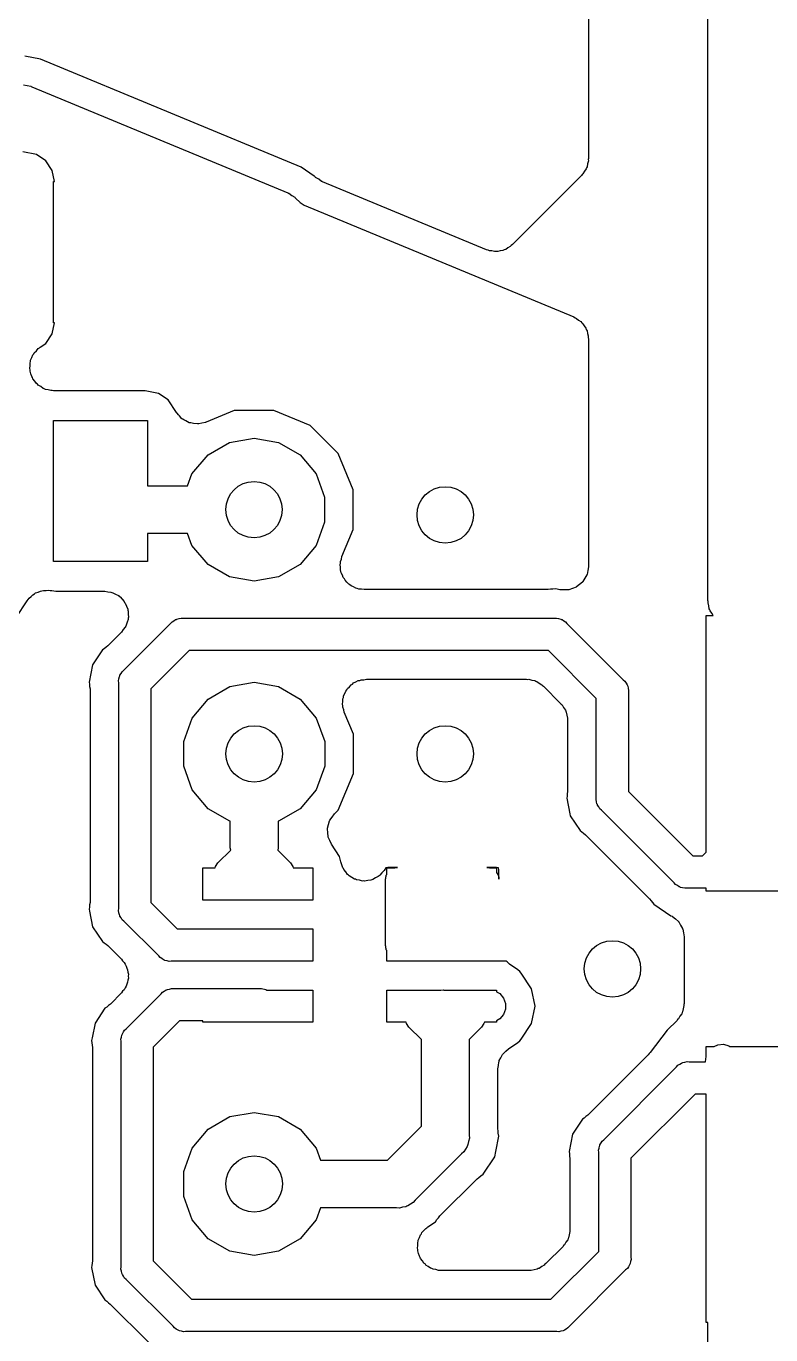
# Model space of a CAD drawing. Extents: x 50 to 248, y -151 to -36.
# Drawn here: x 115.43 to 123.35, y -60.53 to -46.62 of the extents above; entities that cross this region are included whole.
import ezdxf

# ---------------------------------------------------------------- set-up
doc = ezdxf.new("R2010")
doc.units = 0
doc.header["$MEASUREMENT"] = 0
doc.layers.add('BLACK', color=7, linetype='CONTINUOUS')

msp = doc.modelspace()

# ---------------------------------------------------------------- linework, layer by layer
at = {"layer": 'BLACK', "linetype": 'CONTINUOUS'}
for p, q in [((121.412, -41.9832), (121.412, -48.0278)), ((122.682, -52.7268), (122.682, -43.4122)), ((115.583, -46.972), (115.418, -46.9392)), ((118.355, -48.1203), (115.583, -46.972)), ((115.404, -47.2442), (115.441, -47.2526)), ((115.441, -47.2526), (115.479, -47.2593)), ((115.479, -47.2593), (115.484, -47.2621)), ((115.484, -47.2621), (115.49, -47.2633)), ((115.49, -47.2633), (118.215, -48.3921)), ((115.539, -47.9849), (115.395, -47.9563)), ((115.64, -48.0523), (115.539, -47.9849)), ((115.707, -48.1531), (115.64, -48.0523)), ((118.495, -48.2136), (118.355, -48.1203)), ((121.391, -48.1243), (121.388, -48.1351)), ((121.397, -48.1147), (121.391, -48.1243)), ((121.402, -48.082), (121.397, -48.1147)), ((121.411, -48.0499), (121.402, -48.082)), ((121.412, -48.0278), (121.41, -48.0388)), ((121.41, -48.0388), (121.411, -48.0499)), ((115.731, -48.272), (115.707, -48.1531)), ((115.72, -49.772), (115.72, -48.272)), ((115.72, -48.272), (115.731, -48.272)), ((118.501, -48.2199), (118.495, -48.2136)), ((118.506, -48.2231), (118.501, -48.2199)), ((118.509, -48.2275), (118.506, -48.2231)), ((118.542, -48.2483), (118.509, -48.2275)), ((118.573, -48.2705), (118.542, -48.2483)), ((118.579, -48.2719), (118.573, -48.2705)), ((118.583, -48.2749), (118.579, -48.2719)), ((121.338, -48.2074), (120.603, -48.9419)), ((121.344, -48.1982), (121.338, -48.2074)), ((121.353, -48.1911), (121.344, -48.1982)), ((121.369, -48.1623), (121.353, -48.1911)), ((121.388, -48.1351), (121.369, -48.1623)), ((118.215, -48.3921), (118.219, -48.3951)), ((118.219, -48.3951), (118.225, -48.3966)), ((118.225, -48.3966), (118.257, -48.4187)), ((120.326, -48.9969), (118.583, -48.2749)), ((118.257, -48.4187), (118.289, -48.4395)), ((118.289, -48.4395), (118.293, -48.4439)), ((118.293, -48.4439), (118.297, -48.4472)), ((118.297, -48.4472), (118.346, -48.4963)), ((118.346, -48.4963), (118.387, -48.5236)), ((118.387, -48.5236), (121.255, -49.7116)), ((120.578, -48.9638), (120.554, -48.9766)), ((120.589, -48.9514), (120.578, -48.9638)), ((120.603, -48.9419), (120.589, -48.9514)), ((120.343, -49.0005), (120.326, -48.9969)), ((120.358, -49.0076), (120.343, -49.0005)), ((120.385, -49.01), (120.358, -49.0076)), ((120.412, -49.016), (120.385, -49.01)), ((120.429, -49.0138), (120.412, -49.016)), ((120.446, -49.0153), (120.429, -49.0138)), ((120.472, -49.0081), (120.446, -49.0153)), ((120.5, -49.0045), (120.472, -49.0081)), ((120.515, -48.9968), (120.5, -49.0045)), ((120.531, -48.9925), (120.515, -48.9968)), ((120.554, -48.9766), (120.531, -48.9925)), ((115.707, -49.8909), (115.731, -49.772)), ((115.731, -49.772), (115.72, -49.772)), ((121.255, -49.7116), (121.269, -49.7206)), ((121.269, -49.7206), (121.285, -49.7263)), ((121.285, -49.7263), (121.306, -49.7441)), ((121.306, -49.7441), (121.33, -49.759)), ((121.33, -49.759), (121.34, -49.7722)), ((121.34, -49.7722), (121.353, -49.783)), ((121.353, -49.783), (121.366, -49.807)), ((115.64, -49.9917), (115.707, -49.8909)), ((121.366, -49.807), (121.383, -49.829)), ((121.383, -49.829), (121.388, -49.8449)), ((121.388, -49.8449), (121.397, -49.8594)), ((121.397, -49.8594), (121.401, -49.8867)), ((121.401, -49.8867), (121.41, -49.9131)), ((121.41, -49.9131), (121.409, -49.9298)), ((121.409, -49.9298), (121.412, -49.9462)), ((115.517, -50.0921), (115.539, -50.071)), ((115.539, -50.071), (115.559, -50.0477)), ((115.559, -50.0477), (115.571, -50.0407)), ((115.571, -50.0407), (115.581, -50.0311)), ((115.581, -50.0311), (115.64, -49.9917)), ((121.412, -49.9462), (121.412, -52.3617)), ((115.472, -50.1981), (115.477, -50.185)), ((115.472, -50.2286), (115.472, -50.1981)), ((115.477, -50.185), (115.478, -50.1712)), ((115.478, -50.1712), (115.492, -50.1439)), ((115.492, -50.1439), (115.502, -50.1153)), ((115.502, -50.1153), (115.511, -50.1046)), ((115.511, -50.1046), (115.517, -50.0921)), ((115.469, -50.2589), (115.472, -50.2286)), ((115.472, -50.2724), (115.469, -50.2589)), ((115.472, -50.2864), (115.472, -50.2724)), ((115.482, -50.315), (115.472, -50.2864)), ((115.49, -50.3446), (115.482, -50.315)), ((115.497, -50.3561), (115.49, -50.3446)), ((115.502, -50.3693), (115.497, -50.3561)), ((115.522, -50.3926), (115.502, -50.3693)), ((115.539, -50.4179), (115.522, -50.3926)), ((115.55, -50.4261), (115.539, -50.4179)), ((115.559, -50.4368), (115.55, -50.4261)), ((115.585, -50.4521), (115.559, -50.4368)), ((115.61, -50.4701), (115.585, -50.4521)), ((115.623, -50.474), (115.61, -50.4701)), ((115.635, -50.4809), (115.623, -50.474)), ((115.665, -50.4862), (115.635, -50.4809)), ((115.694, -50.4947), (115.665, -50.4862)), ((115.708, -50.4938), (115.694, -50.4947)), ((115.722, -50.4963), (115.708, -50.4938)), ((116.695, -50.4963), (115.722, -50.4963)), ((116.839, -50.5249), (116.695, -50.4963)), ((116.94, -50.5923), (116.839, -50.5249)), ((117.029, -50.7263), (116.94, -50.5923)), ((117.029, -50.7265), (117.029, -50.7263)), ((117.03, -50.7269), (117.029, -50.7265)), ((117.032, -50.7301), (117.03, -50.7269)), ((117.032, -50.7312), (117.032, -50.7301)), ((117.033, -50.7324), (117.032, -50.7312)), ((117.035, -50.7351), (117.033, -50.7324)), ((117.051, -50.7513), (117.035, -50.7351)), ((117.06, -50.7617), (117.051, -50.7513)), ((117.088, -50.7929), (117.06, -50.7617)), ((117.644, -50.7049), (117.344, -50.8294)), ((118.064, -50.7049), (117.644, -50.7049)), ((118.452, -50.8655), (118.064, -50.7049)), ((115.72, -52.312), (115.72, -50.812)), ((115.72, -50.812), (116.72, -50.812)), ((116.72, -50.812), (116.72, -51.5057)), ((117.09, -50.7942), (117.088, -50.7929)), ((117.092, -50.7963), (117.09, -50.7942)), ((117.096, -50.7982), (117.092, -50.7963)), ((117.096, -50.7988), (117.096, -50.7982)), ((117.108, -50.8045), (117.096, -50.7988)), ((117.129, -50.8154), (117.108, -50.8045)), ((117.165, -50.8353), (117.129, -50.8154)), ((117.168, -50.8357), (117.165, -50.8353)), ((117.17, -50.837), (117.168, -50.8357)), ((117.175, -50.8376), (117.17, -50.837)), ((117.175, -50.8378), (117.175, -50.8376)), ((117.182, -50.8385), (117.175, -50.8378)), ((117.211, -50.8424), (117.182, -50.8385)), ((117.252, -50.8487), (117.211, -50.8424)), ((117.255, -50.8481), (117.252, -50.8487)), ((117.258, -50.8485), (117.255, -50.8481)), ((117.263, -50.8474), (117.258, -50.8485)), ((117.268, -50.8463), (117.263, -50.8474)), ((117.263, -50.8474), (117.263, -50.8474)), ((117.298, -50.8395), (117.268, -50.8463)), ((117.339, -50.8315), (117.298, -50.8395)), ((117.341, -50.83), (117.339, -50.8315)), ((117.344, -50.8294), (117.341, -50.83)), ((118.748, -51.1623), (118.452, -50.8655)), ((117.365, -51.1764), (117.594, -51.0441)), ((117.594, -51.0441), (117.854, -50.9982)), ((117.854, -50.9982), (118.115, -51.0441)), ((118.115, -51.0441), (118.344, -51.1764)), ((117.194, -51.379), (117.365, -51.1764)), ((118.344, -51.1764), (118.514, -51.379)), ((118.909, -51.5499), (118.748, -51.1623)), ((117.148, -51.5057), (117.194, -51.379)), ((118.514, -51.379), (118.604, -51.6275)), ((116.72, -51.5057), (117.148, -51.5057)), ((118.909, -51.9696), (118.909, -51.5499)), ((118.604, -51.6275), (118.604, -51.892)), ((117.148, -52.0137), (116.72, -52.0137)), ((116.72, -52.0137), (116.72, -52.312)), ((117.194, -52.1405), (117.148, -52.0137)), ((118.604, -51.892), (118.514, -52.1405)), ((118.789, -52.2585), (118.909, -51.9696)), ((117.365, -52.3431), (117.194, -52.1405)), ((118.514, -52.1405), (118.344, -52.3431)), ((118.774, -52.3116), (118.783, -52.2856)), ((118.783, -52.2856), (118.789, -52.2585)), ((116.72, -52.312), (115.72, -52.312)), ((117.594, -52.4754), (117.365, -52.3431)), ((118.344, -52.3431), (118.115, -52.4754)), ((118.77, -52.3447), (118.774, -52.3284)), ((118.774, -52.3721), (118.77, -52.3447)), ((118.774, -52.3284), (118.774, -52.3116)), ((118.774, -52.3999), (118.774, -52.3721)), ((118.779, -52.4156), (118.774, -52.3999)), ((118.782, -52.4321), (118.779, -52.4156)), ((118.794, -52.4567), (118.782, -52.4321)), ((121.404, -52.4078), (121.397, -52.4486)), ((121.412, -52.3673), (121.404, -52.4078)), ((121.412, -52.3617), (121.412, -52.3645)), ((121.412, -52.3645), (121.412, -52.3673)), ((117.854, -52.5213), (117.594, -52.4754)), ((118.115, -52.4754), (117.854, -52.5213)), ((118.804, -52.4827), (118.794, -52.4567)), ((118.815, -52.4956), (118.804, -52.4827)), ((118.822, -52.5104), (118.815, -52.4956)), ((118.843, -52.5291), (118.822, -52.5104)), ((118.861, -52.5503), (118.843, -52.5291)), ((118.875, -52.5587), (118.861, -52.5503)), ((118.887, -52.57), (118.875, -52.5587)), ((118.913, -52.5806), (118.887, -52.57)), ((118.937, -52.5944), (118.913, -52.5806)), ((121.28, -52.5844), (121.241, -52.5977)), ((121.282, -52.5826), (121.28, -52.5844)), ((121.285, -52.5817), (121.282, -52.5826)), ((121.317, -52.5551), (121.285, -52.5817)), ((121.349, -52.5292), (121.317, -52.5551)), ((121.35, -52.5268), (121.349, -52.5292)), ((121.353, -52.525), (121.35, -52.5268)), ((121.373, -52.4891), (121.353, -52.525)), ((121.395, -52.4538), (121.373, -52.4891)), ((121.397, -52.4486), (121.395, -52.451)), ((121.395, -52.451), (121.395, -52.4538)), ((115.442, -52.7273), (115.453, -52.7152)), ((115.453, -52.7152), (115.462, -52.7009)), ((115.462, -52.7009), (115.484, -52.6836)), ((115.484, -52.6836), (115.503, -52.6636)), ((115.503, -52.6636), (115.518, -52.6562)), ((115.518, -52.6562), (115.531, -52.6457)), ((115.531, -52.6457), (115.557, -52.6368)), ((115.557, -52.6368), (115.582, -52.6246)), ((115.582, -52.6246), (115.599, -52.6227)), ((115.599, -52.6227), (115.614, -52.6174)), ((115.614, -52.6174), (115.642, -52.618)), ((115.642, -52.618), (115.67, -52.615)), ((115.67, -52.615), (115.686, -52.6189)), ((115.686, -52.6189), (115.703, -52.6193)), ((115.703, -52.6193), (115.745, -52.6277)), ((115.745, -52.6277), (116.266, -52.6277)), ((116.266, -52.6277), (116.298, -52.6335)), ((116.298, -52.6335), (116.331, -52.6364)), ((116.331, -52.6364), (116.341, -52.6411)), ((116.341, -52.6411), (116.352, -52.6431)), ((116.352, -52.6431), (116.381, -52.6597)), ((116.381, -52.6597), (116.411, -52.6737)), ((116.411, -52.6737), (116.419, -52.6816)), ((116.419, -52.6816), (116.429, -52.6872)), ((116.429, -52.6872), (116.45, -52.7126)), ((116.45, -52.7126), (116.474, -52.7361)), ((118.953, -52.5973), (118.937, -52.5944)), ((118.969, -52.6037), (118.953, -52.5973)), ((118.997, -52.6049), (118.969, -52.6037)), ((119.024, -52.6097), (118.997, -52.6049)), ((120.984, -52.6097), (119.024, -52.6097)), ((121.009, -52.6054), (120.984, -52.6097)), ((121.034, -52.6049), (121.009, -52.6054)), ((121.056, -52.6004), (121.034, -52.6049)), ((121.078, -52.6049), (121.056, -52.6004)), ((121.108, -52.6108), (121.078, -52.6049)), ((121.078, -52.6049), (121.078, -52.6049)), ((121.078, -52.6049), (121.078, -52.6049)), ((121.111, -52.6109), (121.108, -52.6108)), ((121.114, -52.6119), (121.111, -52.6109)), ((121.155, -52.6119), (121.114, -52.6119)), ((121.197, -52.6128), (121.155, -52.6119)), ((121.199, -52.6119), (121.197, -52.6128)), ((121.202, -52.6119), (121.199, -52.6119)), ((121.241, -52.5977), (121.202, -52.6119)), ((115.323, -52.9053), (115.442, -52.7273)), ((116.474, -52.7361), (116.478, -52.7462)), ((116.478, -52.7462), (116.485, -52.7547)), ((116.485, -52.7547), (116.497, -52.7859)), ((116.497, -52.7859), (116.511, -52.816)), ((116.511, -52.816), (116.512, -52.8271)), ((116.512, -52.8271), (116.516, -52.8376)), ((116.516, -52.8376), (116.516, -52.8708)), ((122.684, -52.7378), (122.682, -52.7268)), ((122.683, -52.7489), (122.684, -52.7378)), ((122.692, -52.781), (122.683, -52.7489)), ((122.697, -52.8137), (122.692, -52.781)), ((122.703, -52.8233), (122.697, -52.8137)), ((122.706, -52.8341), (122.703, -52.8233)), ((122.725, -52.8613), (122.706, -52.8341)), ((122.739, -52.885), (122.725, -52.8613)), ((116.47, -53.4675), (116.967, -52.9701)), ((116.489, -52.9982), (116.485, -53.0087)), ((116.496, -52.9891), (116.489, -52.9982)), ((116.504, -52.957), (116.496, -52.9891)), ((116.516, -52.9259), (116.504, -52.957)), ((116.516, -52.8708), (116.519, -52.9039)), ((116.519, -52.9039), (116.516, -52.9147)), ((116.516, -52.9147), (116.516, -52.9259)), ((116.967, -52.9701), (116.982, -52.9526)), ((116.982, -52.9526), (117.002, -52.9413)), ((117.002, -52.9413), (117.02, -52.9282)), ((117.02, -52.9282), (117.028, -52.9262)), ((117.028, -52.9262), (117.034, -52.9224)), ((117.034, -52.9224), (117.057, -52.9185)), ((117.057, -52.9185), (117.079, -52.9126)), ((117.079, -52.9126), (117.101, -52.9145)), ((117.101, -52.9145), (121.049, -52.9145)), ((121.049, -52.9145), (121.071, -52.9126)), ((121.071, -52.9126), (121.093, -52.9185)), ((121.093, -52.9185), (121.116, -52.9224)), ((121.116, -52.9224), (121.122, -52.9262)), ((121.122, -52.9262), (121.13, -52.9282)), ((121.13, -52.9282), (121.148, -52.9413)), ((121.148, -52.9413), (121.168, -52.9526)), ((121.168, -52.9526), (121.183, -52.9701)), ((121.183, -52.9701), (121.782, -53.5694)), ((122.664, -55.4015), (122.664, -52.885)), ((122.664, -52.885), (122.739, -52.885)), ((116.445, -53.0614), (116.3, -53.2064)), ((116.464, -53.0342), (116.445, -53.0614)), ((116.485, -53.0087), (116.464, -53.0342)), ((116.243, -53.2506), (116.137, -53.4082)), ((116.262, -53.238), (116.243, -53.2506)), ((116.28, -53.2207), (116.262, -53.238)), ((116.3, -53.2064), (116.28, -53.2207)), ((117.165, -53.2574), (116.757, -53.665)), ((120.985, -53.2574), (117.165, -53.2574)), ((121.495, -53.7669), (120.985, -53.2574)), ((116.137, -53.4082), (116.1, -53.594)), ((116.413, -53.5788), (116.418, -53.5568)), ((116.418, -53.5568), (116.422, -53.5345)), ((116.422, -53.5345), (116.426, -53.5278)), ((116.426, -53.5278), (116.428, -53.5204)), ((116.428, -53.5204), (116.441, -53.5018)), ((116.441, -53.5018), (116.453, -53.4821)), ((116.453, -53.4821), (116.47, -53.4675)), ((116.1, -53.594), (116.105, -53.6164)), ((116.105, -53.6164), (116.105, -53.6413)), ((116.105, -53.6413), (116.11, -53.6659)), ((116.11, -53.6659), (116.11, -55.9351)), ((116.415, -53.6015), (116.413, -53.5788)), ((116.415, -55.9995), (116.415, -53.6015)), ((116.757, -53.665), (116.757, -55.936)), ((117.366, -53.7726), (117.596, -53.6404)), ((117.596, -53.6404), (117.856, -53.5944)), ((117.856, -53.5944), (118.116, -53.6404)), ((118.116, -53.6404), (118.346, -53.7726)), ((118.82, -53.7153), (118.829, -53.6892)), ((118.829, -53.6892), (118.84, -53.6764)), ((118.84, -53.6764), (118.848, -53.6616)), ((118.848, -53.6616), (118.868, -53.6429)), ((118.868, -53.6429), (118.886, -53.6217)), ((118.886, -53.6217), (118.9, -53.6133)), ((118.9, -53.6133), (118.913, -53.602)), ((118.913, -53.602), (118.938, -53.5914)), ((118.938, -53.5914), (118.962, -53.5776)), ((118.962, -53.5776), (118.979, -53.5747)), ((118.979, -53.5747), (118.994, -53.5683)), ((118.994, -53.5683), (119.022, -53.5671)), ((119.022, -53.5671), (119.049, -53.5622)), ((119.049, -53.5622), (120.754, -53.5622)), ((120.754, -53.5622), (120.765, -53.5642)), ((120.765, -53.5642), (120.776, -53.5632)), ((120.776, -53.5632), (120.808, -53.5718)), ((120.808, -53.5718), (120.84, -53.5776)), ((120.84, -53.5776), (120.85, -53.5832)), ((120.85, -53.5832), (120.861, -53.586)), ((120.861, -53.586), (120.888, -53.6051)), ((120.888, -53.6051), (120.917, -53.6217)), ((120.917, -53.6217), (120.924, -53.6302)), ((120.924, -53.6302), (120.933, -53.6366)), ((120.933, -53.6366), (121.115, -53.8188)), ((121.782, -53.5694), (121.799, -53.584)), ((121.799, -53.584), (121.811, -53.6037)), ((121.811, -53.6037), (121.824, -53.6223)), ((121.824, -53.6223), (121.826, -53.6297)), ((121.826, -53.6297), (121.83, -53.6364)), ((121.83, -53.6364), (121.834, -53.6588)), ((121.834, -53.6588), (121.839, -53.6807)), ((121.839, -53.6807), (121.837, -53.7034)), ((117.196, -53.9752), (117.366, -53.7726)), ((118.346, -53.7726), (118.516, -53.9752)), ((118.795, -53.8273), (118.799, -53.7999)), ((118.799, -53.8436), (118.795, -53.8273)), ((118.799, -53.7721), (118.805, -53.7564)), ((118.799, -53.7999), (118.799, -53.7721)), ((118.805, -53.7564), (118.807, -53.7399)), ((118.807, -53.7399), (118.82, -53.7153)), ((121.115, -53.8188), (121.122, -53.8279)), ((121.122, -53.8279), (121.13, -53.8351)), ((121.13, -53.8351), (121.147, -53.8638)), ((121.495, -54.8197), (121.495, -53.7669)), ((121.837, -53.7034), (121.837, -54.7561)), ((117.106, -54.2238), (117.196, -53.9752)), ((118.516, -53.9752), (118.606, -54.2238)), ((118.799, -53.8604), (118.799, -53.8436)), ((118.808, -53.8864), (118.799, -53.8604)), ((118.814, -53.9135), (118.808, -53.8864)), ((118.911, -54.1462), (118.814, -53.9135)), ((121.147, -53.8638), (121.166, -53.891)), ((121.166, -53.891), (121.169, -53.9018)), ((121.169, -53.9018), (121.174, -53.9115)), ((121.174, -53.9115), (121.18, -53.9442)), ((121.18, -53.9442), (121.189, -53.9762)), ((121.189, -53.9762), (121.188, -53.9874)), ((121.188, -53.9874), (121.19, -53.9984)), ((121.19, -53.9984), (121.19, -54.7552)), ((117.106, -54.4882), (117.106, -54.2238)), ((118.606, -54.2238), (118.606, -54.4882)), ((118.911, -54.5658), (118.911, -54.1462)), ((117.196, -54.7368), (117.106, -54.4882)), ((118.606, -54.4882), (118.516, -54.7368)), ((118.75, -54.9535), (118.911, -54.5658)), ((117.366, -54.9394), (117.196, -54.7368)), ((118.516, -54.7368), (118.346, -54.9394)), ((121.185, -54.8048), (121.18, -54.8271)), ((121.19, -54.7552), (121.185, -54.7798)), ((121.185, -54.7798), (121.185, -54.8048)), ((121.837, -54.7561), (122.521, -55.4395)), ((117.596, -55.0716), (117.366, -54.9394)), ((118.346, -54.9394), (118.116, -55.0716)), ((121.18, -54.8271), (121.214, -54.9948)), ((121.493, -54.8423), (121.495, -54.8197)), ((121.498, -54.8643), (121.493, -54.8423)), ((121.502, -54.8867), (121.498, -54.8643)), ((121.506, -54.8933), (121.502, -54.8867)), ((121.508, -54.9007), (121.506, -54.8933)), ((121.521, -54.9194), (121.508, -54.9007)), ((121.533, -54.9391), (121.521, -54.9194)), ((121.55, -54.9537), (121.533, -54.9391)), ((117.602, -55.0728), (117.596, -55.0716)), ((117.602, -55.3561), (117.602, -55.0728)), ((118.116, -55.0716), (118.11, -55.0728)), ((118.11, -55.0728), (118.11, -55.3561)), ((118.647, -55.1071), (118.658, -55.0672)), ((118.658, -55.0672), (118.66, -55.0649)), ((118.66, -55.0649), (118.661, -55.0622)), ((118.661, -55.0622), (118.685, -55.0288)), ((118.685, -55.0288), (118.709, -54.9949)), ((118.709, -54.9949), (118.75, -54.9535)), ((121.214, -54.9948), (121.214, -54.9948)), ((121.214, -54.9948), (121.217, -55.013)), ((121.217, -55.013), (121.323, -55.1705)), ((122.323, -55.7269), (121.55, -54.9537)), ((118.635, -55.1524), (118.636, -55.1497)), ((118.639, -55.1936), (118.635, -55.1524)), ((118.636, -55.1469), (118.647, -55.1071)), ((118.636, -55.1497), (118.636, -55.1469)), ((118.642, -55.2349), (118.639, -55.1936)), ((121.323, -55.1705), (121.342, -55.1832)), ((121.342, -55.1832), (121.36, -55.2004)), ((121.36, -55.2004), (121.38, -55.2148)), ((121.38, -55.2148), (122.062, -55.8969)), ((117.606, -55.3794), (117.602, -55.3561)), ((118.11, -55.3561), (118.106, -55.3794)), ((118.643, -55.2375), (118.642, -55.2349)), ((118.643, -55.2403), (118.643, -55.2375)), ((118.661, -55.2777), (118.643, -55.2403)), ((118.677, -55.3156), (118.661, -55.2777)), ((118.765, -55.4476), (118.677, -55.3156)), ((117.47, -55.5154), (117.606, -55.3794)), ((118.106, -55.3794), (118.242, -55.5154)), ((118.777, -55.5038), (118.765, -55.4476)), ((118.789, -55.5347), (118.777, -55.5038)), ((122.521, -55.4395), (122.626, -55.4395)), ((122.626, -55.4395), (122.664, -55.4015)), ((117.31, -55.9095), (117.31, -55.5666)), ((117.31, -55.5666), (117.44, -55.5666)), ((117.44, -55.5666), (117.444, -55.5524)), ((117.444, -55.5524), (117.47, -55.5154)), ((118.242, -55.5154), (118.268, -55.5524)), ((118.268, -55.5524), (118.272, -55.5666)), ((118.272, -55.5666), (118.478, -55.5666)), ((118.478, -55.5666), (118.478, -55.9095)), ((118.798, -55.5666), (118.789, -55.5347)), ((118.805, -55.5756), (118.798, -55.5666)), ((118.809, -55.586), (118.805, -55.5756)), ((118.83, -55.611), (118.809, -55.586)), ((118.85, -55.6377), (118.83, -55.611)), ((118.859, -55.6439), (118.85, -55.6377)), ((118.867, -55.6523), (118.859, -55.6439)), ((119.193, -55.6452), (119.184, -55.651)), ((119.214, -55.6193), (119.193, -55.6452)), ((119.237, -55.5954), (119.214, -55.6193)), ((119.256, -55.5669), (119.237, -55.5954)), ((119.278, -55.5625), (119.256, -55.5669)), ((119.261, -55.6461), (119.266, -55.6373)), ((119.266, -55.6373), (119.266, -55.5666)), ((119.266, -55.5666), (119.352, -55.5666)), ((119.38, -55.5625), (119.278, -55.5625)), ((119.352, -55.5666), (119.358, -55.5644)), ((119.358, -55.5644), (119.369, -55.5644)), ((119.369, -55.5644), (119.38, -55.5625)), ((120.434, -55.5625), (120.332, -55.5625)), ((120.332, -55.5625), (120.343, -55.5644)), ((120.343, -55.5644), (120.355, -55.5644)), ((120.355, -55.5644), (120.36, -55.5666)), ((120.36, -55.5666), (120.434, -55.5666)), ((120.455, -55.5666), (120.434, -55.5625)), ((120.434, -55.5666), (120.434, -55.6153)), ((120.434, -55.6153), (120.435, -55.6175)), ((120.435, -55.6175), (120.442, -55.626)), ((120.442, -55.626), (120.446, -55.6364)), ((120.446, -55.6364), (120.452, -55.6461)), ((120.459, -55.5875), (120.455, -55.5666)), ((120.459, -55.6895), (120.459, -55.5875)), ((118.896, -55.6683), (118.867, -55.6523)), ((118.923, -55.6867), (118.896, -55.6683)), ((118.934, -55.6894), (118.923, -55.6867)), ((118.944, -55.6948), (118.934, -55.6894)), ((118.977, -55.6998), (118.944, -55.6948)), ((119.009, -55.7077), (118.977, -55.6998)), ((119.02, -55.7065), (119.009, -55.7077)), ((119.031, -55.7082), (119.02, -55.7065)), ((119.064, -55.7017), (119.031, -55.7082)), ((119.097, -55.6981), (119.064, -55.7017)), ((119.107, -55.6932), (119.097, -55.6981)), ((119.118, -55.691), (119.107, -55.6932)), ((119.146, -55.6738), (119.118, -55.691)), ((119.176, -55.6591), (119.146, -55.6738)), ((119.184, -55.651), (119.176, -55.6591)), ((119.253, -55.6895), (119.255, -55.6786)), ((119.253, -56.3943), (119.253, -55.6895)), ((119.255, -55.6674), (119.259, -55.657)), ((119.255, -55.6786), (119.255, -55.6674)), ((119.259, -55.657), (119.261, -55.6461)), ((120.452, -55.6461), (120.454, -55.657)), ((120.454, -55.657), (120.458, -55.6674)), ((120.458, -55.6674), (120.458, -55.6786)), ((120.458, -55.6786), (120.459, -55.6895)), ((122.338, -55.7443), (122.323, -55.7269)), ((122.358, -55.7557), (122.338, -55.7443)), ((122.376, -55.7688), (122.358, -55.7557)), ((122.384, -55.7708), (122.376, -55.7688)), ((122.39, -55.7746), (122.384, -55.7708)), ((122.413, -55.7785), (122.39, -55.7746)), ((122.435, -55.7844), (122.413, -55.7785)), ((122.457, -55.7824), (122.435, -55.7844)), ((122.664, -55.7824), (122.457, -55.7824)), ((122.664, -55.817), (122.664, -55.7824)), ((118.478, -55.9095), (117.31, -55.9095)), ((122.062, -55.8969), (122.077, -55.9173)), ((122.077, -55.9173), (122.094, -55.9354)), ((127.37, -55.817), (122.664, -55.817)), ((116.105, -55.9846), (116.1, -56.007)), ((116.1, -56.007), (116.105, -56.0294)), ((116.11, -55.9351), (116.105, -55.9597)), ((116.105, -55.9597), (116.105, -55.9846)), ((116.105, -56.0294), (116.105, -56.0294)), ((116.105, -56.0294), (116.137, -56.1928)), ((116.413, -56.0222), (116.415, -55.9995)), ((116.418, -56.0441), (116.413, -56.0222)), ((116.422, -56.0665), (116.418, -56.0441)), ((116.757, -55.936), (117.038, -56.2165)), ((122.094, -55.9354), (122.106, -55.9543)), ((122.106, -55.9543), (122.289, -56.0764)), ((116.137, -56.1928), (116.243, -56.3504)), ((116.426, -56.0732), (116.422, -56.0665)), ((116.428, -56.0806), (116.426, -56.0732)), ((116.441, -56.0992), (116.428, -56.0806)), ((116.453, -56.1189), (116.441, -56.0992)), ((116.47, -56.1335), (116.453, -56.1189)), ((116.84, -56.5039), (116.47, -56.1335)), ((122.289, -56.0764), (122.301, -56.0807)), ((122.301, -56.0807), (122.303, -56.0825)), ((122.303, -56.0825), (122.306, -56.0835)), ((122.306, -56.0835), (122.337, -56.1108)), ((122.337, -56.1108), (122.369, -56.1374)), ((122.369, -56.1374), (122.37, -56.1398)), ((122.37, -56.1398), (122.372, -56.1417)), ((122.372, -56.1417), (122.392, -56.178)), ((122.392, -56.178), (122.413, -56.2138)), ((117.038, -56.2165), (118.478, -56.2165)), ((118.478, -56.2165), (118.478, -56.5594)), ((122.413, -56.2138), (122.413, -56.2166)), ((122.413, -56.2166), (122.415, -56.219)), ((122.415, -56.219), (122.421, -56.2599)), ((122.421, -56.2599), (122.428, -56.3007)), ((122.428, -56.3007), (122.428, -57.0102)), ((116.243, -56.3504), (116.262, -56.363)), ((116.262, -56.363), (116.28, -56.3803)), ((116.28, -56.3803), (116.3, -56.3946)), ((116.3, -56.3946), (116.444, -56.5386)), ((119.255, -56.4052), (119.253, -56.3943)), ((119.255, -56.4163), (119.255, -56.4052)), ((119.259, -56.4268), (119.255, -56.4163)), ((119.261, -56.4377), (119.259, -56.4268)), ((119.266, -56.4464), (119.261, -56.4377)), ((119.266, -56.5594), (119.266, -56.4464)), ((116.444, -56.5386), (116.457, -56.5568)), ((116.457, -56.5568), (116.473, -56.5725)), ((116.473, -56.5725), (116.482, -56.5927)), ((116.482, -56.5927), (116.495, -56.6109)), ((116.495, -56.6109), (116.5, -56.6323)), ((116.855, -56.5214), (116.84, -56.5039)), ((116.875, -56.5327), (116.855, -56.5214)), ((116.893, -56.5458), (116.875, -56.5327)), ((116.901, -56.5478), (116.893, -56.5458)), ((116.907, -56.5516), (116.901, -56.5478)), ((116.93, -56.5555), (116.907, -56.5516)), ((116.952, -56.5614), (116.93, -56.5555)), ((116.974, -56.5594), (116.952, -56.5614)), ((118.478, -56.5594), (116.974, -56.5594)), ((120.537, -56.5594), (119.266, -56.5594)), ((120.546, -56.5675), (120.537, -56.5594)), ((120.572, -56.5924), (120.546, -56.5675)), ((120.659, -56.6506), (120.572, -56.5924)), ((116.5, -56.6323), (116.51, -56.6525)), ((116.51, -56.6525), (116.512, -56.6746)), ((116.512, -56.6746), (116.518, -56.6961)), ((116.518, -56.7403), (116.512, -56.7618)), ((116.518, -56.6961), (116.516, -56.7182)), ((116.516, -56.7182), (116.518, -56.7403)), ((120.68, -56.6698), (120.659, -56.6506)), ((120.696, -56.6874), (120.68, -56.6698)), ((120.807, -56.8522), (120.696, -56.6874)), ((116.457, -56.8796), (116.444, -56.8978)), ((116.473, -56.8639), (116.457, -56.8796)), ((116.482, -56.8437), (116.473, -56.8639)), ((116.495, -56.8255), (116.482, -56.8437)), ((116.5, -56.8041), (116.495, -56.8255)), ((116.51, -56.7839), (116.5, -56.8041)), ((116.512, -56.7618), (116.51, -56.7839)), ((116.866, -56.9071), (116.88, -56.8896)), ((116.88, -56.8896), (116.9, -56.8783)), ((116.9, -56.8783), (116.919, -56.8652)), ((116.919, -56.8652), (116.926, -56.8632)), ((116.926, -56.8632), (116.933, -56.8594)), ((116.933, -56.8594), (116.955, -56.8555)), ((116.955, -56.8555), (116.977, -56.8496)), ((116.977, -56.8496), (117, -56.8515)), ((117, -56.8515), (117.934, -56.8515)), ((117.934, -56.8515), (117.979, -56.8594)), ((117.979, -56.8594), (117.991, -56.8665)), ((117.991, -56.8665), (118.478, -56.8665)), ((118.478, -56.8665), (118.478, -57.2094)), ((119.266, -57.2094), (119.266, -56.8665)), ((119.266, -56.8665), (119.842, -56.8665)), ((119.842, -56.8665), (119.865, -56.8646)), ((119.865, -56.8646), (119.872, -56.8665)), ((119.872, -56.8665), (120.434, -56.8665)), ((120.434, -56.8665), (120.434, -56.884)), ((120.434, -56.884), (120.47, -56.9046)), ((120.843, -57.038), (120.807, -56.8522)), ((116.305, -57.0307), (116.287, -57.048)), ((116.326, -57.0164), (116.305, -57.0307)), ((116.444, -56.8978), (116.326, -57.0164)), ((116.495, -57.2775), (116.866, -56.9071)), ((120.47, -56.9046), (120.509, -56.951)), ((120.509, -56.951), (120.529, -57.0078)), ((120.529, -57.0078), (120.529, -57.0682)), ((122.427, -57.0324), (122.418, -57.0644)), ((122.428, -57.0102), (122.426, -57.0213)), ((122.426, -57.0213), (122.427, -57.0324)), ((116.268, -57.0606), (116.163, -57.2182)), ((116.287, -57.048), (116.268, -57.0606)), ((120.47, -57.1714), (120.434, -57.192)), ((120.509, -57.125), (120.47, -57.1714)), ((120.529, -57.0682), (120.509, -57.125)), ((120.807, -57.2238), (120.843, -57.038)), ((122.369, -57.1735), (122.36, -57.1807)), ((122.385, -57.1448), (122.369, -57.1735)), ((122.404, -57.1176), (122.385, -57.1448)), ((122.407, -57.1068), (122.404, -57.1176)), ((122.413, -57.0971), (122.407, -57.1068)), ((122.418, -57.0644), (122.413, -57.0971)), ((116.163, -57.2182), (116.132, -57.3735)), ((116.454, -57.3304), (116.467, -57.3118)), ((116.467, -57.3118), (116.478, -57.2921)), ((116.478, -57.2921), (116.495, -57.2775)), ((117.063, -57.1944), (116.783, -57.475)), ((117.31, -57.1944), (117.063, -57.1944)), ((117.31, -57.2094), (117.31, -57.1944)), ((118.478, -57.2094), (117.31, -57.2094)), ((119.472, -57.2094), (119.266, -57.2094)), ((119.476, -57.2236), (119.472, -57.2094)), ((119.502, -57.2606), (119.476, -57.2236)), ((119.634, -57.3925), (119.502, -57.2606)), ((120.274, -57.2606), (120.142, -57.3925)), ((120.3, -57.2236), (120.274, -57.2606)), ((120.304, -57.2094), (120.3, -57.2236)), ((120.434, -57.2094), (120.304, -57.2094)), ((120.434, -57.192), (120.434, -57.2094)), ((120.696, -57.3886), (120.807, -57.2238)), ((122.25, -57.2934), (122.068, -57.5306)), ((122.354, -57.1899), (122.25, -57.2934)), ((122.36, -57.1807), (122.354, -57.1899)), ((116.132, -57.3735), (116.126, -57.404)), ((116.126, -57.404), (116.13, -57.4264)), ((116.13, -57.4264), (116.131, -57.4513)), ((116.131, -57.4513), (116.135, -57.4759)), ((116.438, -57.3888), (116.444, -57.3669)), ((116.44, -57.4115), (116.438, -57.3888)), ((116.44, -59.8095), (116.44, -57.4115)), ((116.444, -57.3669), (116.448, -57.3445)), ((116.448, -57.3445), (116.452, -57.3378)), ((116.452, -57.3378), (116.454, -57.3304)), ((119.634, -58.3148), (119.634, -57.3925)), ((120.142, -57.3925), (120.142, -58.4089)), ((120.56, -57.4921), (120.659, -57.4254)), ((120.659, -57.4254), (120.68, -57.4062)), ((120.68, -57.4062), (120.696, -57.3886)), ((122.747, -57.467), (122.786, -57.4486)), ((122.786, -57.4486), (122.846, -57.4433)), ((122.846, -57.4433), (122.905, -57.459)), ((116.135, -57.4759), (116.135, -59.7451)), ((116.783, -57.475), (116.783, -59.746)), ((120.462, -57.6164), (120.48, -57.5853)), ((120.48, -57.5853), (120.496, -57.5531)), ((120.496, -57.5531), (120.502, -57.5473)), ((120.502, -57.5473), (120.506, -57.54)), ((120.506, -57.54), (120.534, -57.517)), ((120.534, -57.517), (120.56, -57.4921)), ((122.046, -57.5556), (121.405, -58.1962)), ((122.056, -57.5419), (122.046, -57.5556)), ((122.068, -57.5306), (122.056, -57.5419)), ((122.658, -57.6286), (122.663, -57.5717)), ((122.663, -57.5717), (122.664, -57.5697)), ((122.664, -57.5697), (122.664, -57.467)), ((122.664, -57.467), (122.747, -57.467)), ((122.905, -57.459), (122.916, -57.467)), ((122.916, -57.467), (124.629, -57.467)), ((120.447, -57.7033), (120.453, -57.6679)), ((120.447, -58.34), (120.447, -57.7033)), ((120.453, -57.6679), (120.457, -57.6322)), ((120.457, -57.6322), (120.461, -57.6247)), ((120.461, -57.6247), (120.462, -57.6164)), ((121.575, -58.4573), (122.349, -57.6841)), ((122.349, -57.6841), (122.363, -57.6667)), ((122.363, -57.6667), (122.383, -57.6553)), ((122.383, -57.6553), (122.402, -57.6422)), ((122.402, -57.6422), (122.409, -57.6402)), ((122.409, -57.6402), (122.416, -57.6364)), ((122.416, -57.6364), (122.438, -57.6325)), ((122.438, -57.6325), (122.46, -57.6266)), ((122.46, -57.6266), (122.483, -57.6286)), ((122.483, -57.6286), (122.658, -57.6286)), ((122.546, -57.9715), (121.863, -58.6549)), ((122.664, -57.9715), (122.546, -57.9715)), ((122.664, -60.399), (122.664, -57.9715)), ((117.366, -58.3446), (117.596, -58.2124)), ((117.596, -58.2124), (117.856, -58.1664)), ((117.856, -58.1664), (118.116, -58.2124)), ((118.116, -58.2124), (118.346, -58.3446)), ((121.348, -58.2405), (121.243, -58.398)), ((121.367, -58.2278), (121.348, -58.2405)), ((121.385, -58.2106), (121.367, -58.2278)), ((121.405, -58.1962), (121.385, -58.2106)), ((117.196, -58.5472), (117.366, -58.3446)), ((118.346, -58.3446), (118.516, -58.5472)), ((119.275, -58.674), (119.634, -58.3148)), ((120.142, -58.4089), (120.145, -58.4425)), ((120.425, -58.5835), (120.458, -58.42)), ((120.451, -58.3645), (120.447, -58.34)), ((120.452, -58.3895), (120.451, -58.3645)), ((120.458, -58.42), (120.452, -58.3895)), ((121.243, -58.398), (121.206, -58.5839)), ((117.106, -58.7958), (117.196, -58.5472)), ((118.516, -58.5472), (118.562, -58.674)), ((120.102, -58.5566), (120.086, -58.5858)), ((120.122, -58.529), (120.102, -58.5566)), ((120.125, -58.518), (120.122, -58.529)), ((120.13, -58.5082), (120.125, -58.518)), ((120.136, -58.475), (120.13, -58.5082)), ((120.145, -58.4425), (120.136, -58.475)), ((121.518, -58.5687), (121.524, -58.5467)), ((121.524, -58.5467), (121.528, -58.5243)), ((121.528, -58.5243), (121.532, -58.5177)), ((121.532, -58.5177), (121.534, -58.5103)), ((121.534, -58.5103), (121.547, -58.4916)), ((121.547, -58.4916), (121.558, -58.4719)), ((121.558, -58.4719), (121.575, -58.4573)), ((118.562, -58.674), (119.275, -58.674)), ((120.06, -58.6074), (119.567, -59.0998)), ((120.086, -58.5858), (120.06, -58.6074)), ((120.291, -58.8229), (120.414, -58.638)), ((120.414, -58.638), (120.425, -58.5835)), ((120.425, -58.5835), (120.425, -58.5835)), ((121.206, -58.5839), (121.21, -58.6062)), ((121.21, -58.6062), (121.211, -58.6312)), ((121.211, -58.6312), (121.215, -58.6558)), ((121.215, -58.6558), (121.215, -59.4126)), ((121.52, -58.5913), (121.518, -58.5687)), ((121.52, -59.6441), (121.52, -58.5913)), ((121.863, -58.6549), (121.863, -59.7076)), ((117.106, -59.0602), (117.106, -58.7958)), ((120.247, -58.8574), (120.265, -58.8402)), ((120.265, -58.8402), (120.291, -58.8229)), ((119.832, -59.2665), (120.227, -58.8717)), ((120.227, -58.8717), (120.247, -58.8574)), ((117.196, -59.3088), (117.106, -59.0602)), ((119.567, -59.0998), (119.546, -59.1256)), ((118.562, -59.182), (118.516, -59.3088)), ((119.369, -59.182), (118.562, -59.182)), ((119.402, -59.1849), (119.369, -59.182)), ((119.435, -59.1762), (119.402, -59.1849)), ((119.468, -59.1704), (119.435, -59.1762)), ((119.478, -59.1647), (119.468, -59.1704)), ((119.489, -59.1618), (119.478, -59.1647)), ((119.517, -59.1424), (119.489, -59.1618)), ((119.546, -59.1256), (119.517, -59.1424)), ((117.366, -59.5114), (117.196, -59.3088)), ((118.516, -59.3088), (118.346, -59.5114)), ((119.662, -59.4235), (119.682, -59.4002)), ((119.682, -59.4002), (119.694, -59.3932)), ((119.694, -59.3932), (119.704, -59.3836)), ((119.704, -59.3836), (119.783, -59.3309)), ((119.783, -59.3309), (119.8, -59.305)), ((119.8, -59.305), (119.817, -59.287)), ((119.817, -59.287), (119.832, -59.2665)), ((117.596, -59.6436), (117.366, -59.5114)), ((118.346, -59.5114), (118.116, -59.6436)), ((119.595, -59.5506), (119.6, -59.5375)), ((119.6, -59.5375), (119.601, -59.5237)), ((119.601, -59.5237), (119.615, -59.4964)), ((119.615, -59.4964), (119.625, -59.4677)), ((119.625, -59.4677), (119.634, -59.4571)), ((119.634, -59.4571), (119.64, -59.4446)), ((119.64, -59.4446), (119.662, -59.4235)), ((121.191, -59.52), (121.172, -59.5472)), ((121.194, -59.5092), (121.191, -59.52)), ((121.2, -59.4995), (121.194, -59.5092)), ((121.206, -59.4668), (121.2, -59.4995)), ((121.214, -59.4348), (121.206, -59.4668)), ((121.215, -59.4126), (121.213, -59.4236)), ((121.213, -59.4236), (121.214, -59.4348)), ((117.856, -59.6896), (117.596, -59.6436)), ((118.116, -59.6436), (117.856, -59.6896)), ((119.592, -59.6114), (119.595, -59.5811)), ((119.595, -59.6249), (119.592, -59.6114)), ((119.595, -59.5811), (119.595, -59.5506)), ((119.595, -59.6389), (119.595, -59.6249)), ((119.605, -59.6675), (119.595, -59.6389)), ((119.613, -59.697), (119.605, -59.6675)), ((121.141, -59.5922), (120.959, -59.7744)), ((121.01, -60.1535), (121.52, -59.6441)), ((121.147, -59.5831), (121.141, -59.5922)), ((121.156, -59.5759), (121.147, -59.5831)), ((121.172, -59.5472), (121.156, -59.5759)), ((116.13, -59.7946), (116.126, -59.817)), ((116.126, -59.817), (116.163, -60.0028)), ((116.131, -59.7697), (116.13, -59.7946)), ((116.135, -59.7451), (116.131, -59.7697)), ((116.438, -59.8322), (116.44, -59.8095)), ((116.783, -59.746), (117.19, -60.1535)), ((119.62, -59.7086), (119.613, -59.697)), ((119.625, -59.7218), (119.62, -59.7086)), ((119.645, -59.7451), (119.625, -59.7218)), ((119.662, -59.7704), (119.645, -59.7451)), ((119.673, -59.7786), (119.662, -59.7704)), ((119.682, -59.7893), (119.673, -59.7786)), ((119.708, -59.8046), (119.682, -59.7893)), ((119.733, -59.8226), (119.708, -59.8046)), ((120.914, -59.8059), (120.886, -59.825)), ((120.942, -59.7893), (120.914, -59.8059)), ((120.949, -59.7808), (120.942, -59.7893)), ((120.959, -59.7744), (120.949, -59.7808)), ((121.836, -59.8073), (121.825, -59.827)), ((121.849, -59.7887), (121.836, -59.8073)), ((121.851, -59.7813), (121.849, -59.7887)), ((121.855, -59.7746), (121.851, -59.7813)), ((121.859, -59.7522), (121.855, -59.7746)), ((121.865, -59.7303), (121.859, -59.7522)), ((121.863, -59.7076), (121.865, -59.7303)), ((116.444, -59.8541), (116.438, -59.8322)), ((116.448, -59.8765), (116.444, -59.8541)), ((116.452, -59.8832), (116.448, -59.8765)), ((116.454, -59.8906), (116.452, -59.8832)), ((116.467, -59.9092), (116.454, -59.8906)), ((116.478, -59.9289), (116.467, -59.9092)), ((116.495, -59.9435), (116.478, -59.9289)), ((116.993, -60.4409), (116.495, -59.9435)), ((119.746, -59.8265), (119.733, -59.8226)), ((119.758, -59.8334), (119.746, -59.8265)), ((119.788, -59.8387), (119.758, -59.8334)), ((119.817, -59.8472), (119.788, -59.8387)), ((119.831, -59.8463), (119.817, -59.8472)), ((119.845, -59.8487), (119.831, -59.8463)), ((120.779, -59.8487), (119.845, -59.8487)), ((120.79, -59.8468), (120.779, -59.8487)), ((120.801, -59.8478), (120.79, -59.8468)), ((120.833, -59.8392), (120.801, -59.8478)), ((120.866, -59.8334), (120.833, -59.8392)), ((120.876, -59.8278), (120.866, -59.8334)), ((120.886, -59.825), (120.876, -59.8278)), ((121.807, -59.8416), (121.208, -60.4409)), ((121.825, -59.827), (121.807, -59.8416)), ((116.163, -60.0028), (116.268, -60.1604)), ((116.268, -60.1604), (116.287, -60.173)), ((116.287, -60.173), (116.305, -60.1903)), ((116.305, -60.1903), (116.325, -60.2046)), ((116.325, -60.2046), (116.732, -60.6109)), ((117.19, -60.1535), (121.01, -60.1535)), ((117.007, -60.4584), (116.993, -60.4409)), ((117.027, -60.4697), (117.007, -60.4584)), ((117.046, -60.4828), (117.027, -60.4697)), ((117.053, -60.4848), (117.046, -60.4828)), ((117.06, -60.4886), (117.053, -60.4848)), ((117.082, -60.4925), (117.06, -60.4886)), ((117.104, -60.4984), (117.082, -60.4925)), ((117.127, -60.4964), (117.104, -60.4984)), ((121.074, -60.4964), (117.127, -60.4964)), ((121.097, -60.4984), (121.074, -60.4964)), ((121.119, -60.4925), (121.097, -60.4984)), ((121.141, -60.4886), (121.119, -60.4925)), ((121.148, -60.4848), (121.141, -60.4886)), ((121.155, -60.4828), (121.148, -60.4848)), ((121.174, -60.4697), (121.155, -60.4828)), ((121.193, -60.4584), (121.174, -60.4697)), ((121.208, -60.4409), (121.193, -60.4584)), ((122.682, -60.399), (122.664, -60.399)), ((122.682, -65.8541), (122.682, -60.399))]:
    msp.add_line(p, q, dxfattribs=at)
at = {"layer": 'BLACK'}
for centre in [(117.854, -51.7597), (119.888, -51.816), (117.856, -54.356), (119.888, -54.356), (121.666, -56.642), (117.856, -58.928)]:
    msp.add_circle(centre, 0.3, dxfattribs=at)

doc.saveas('drawing.dxf')
